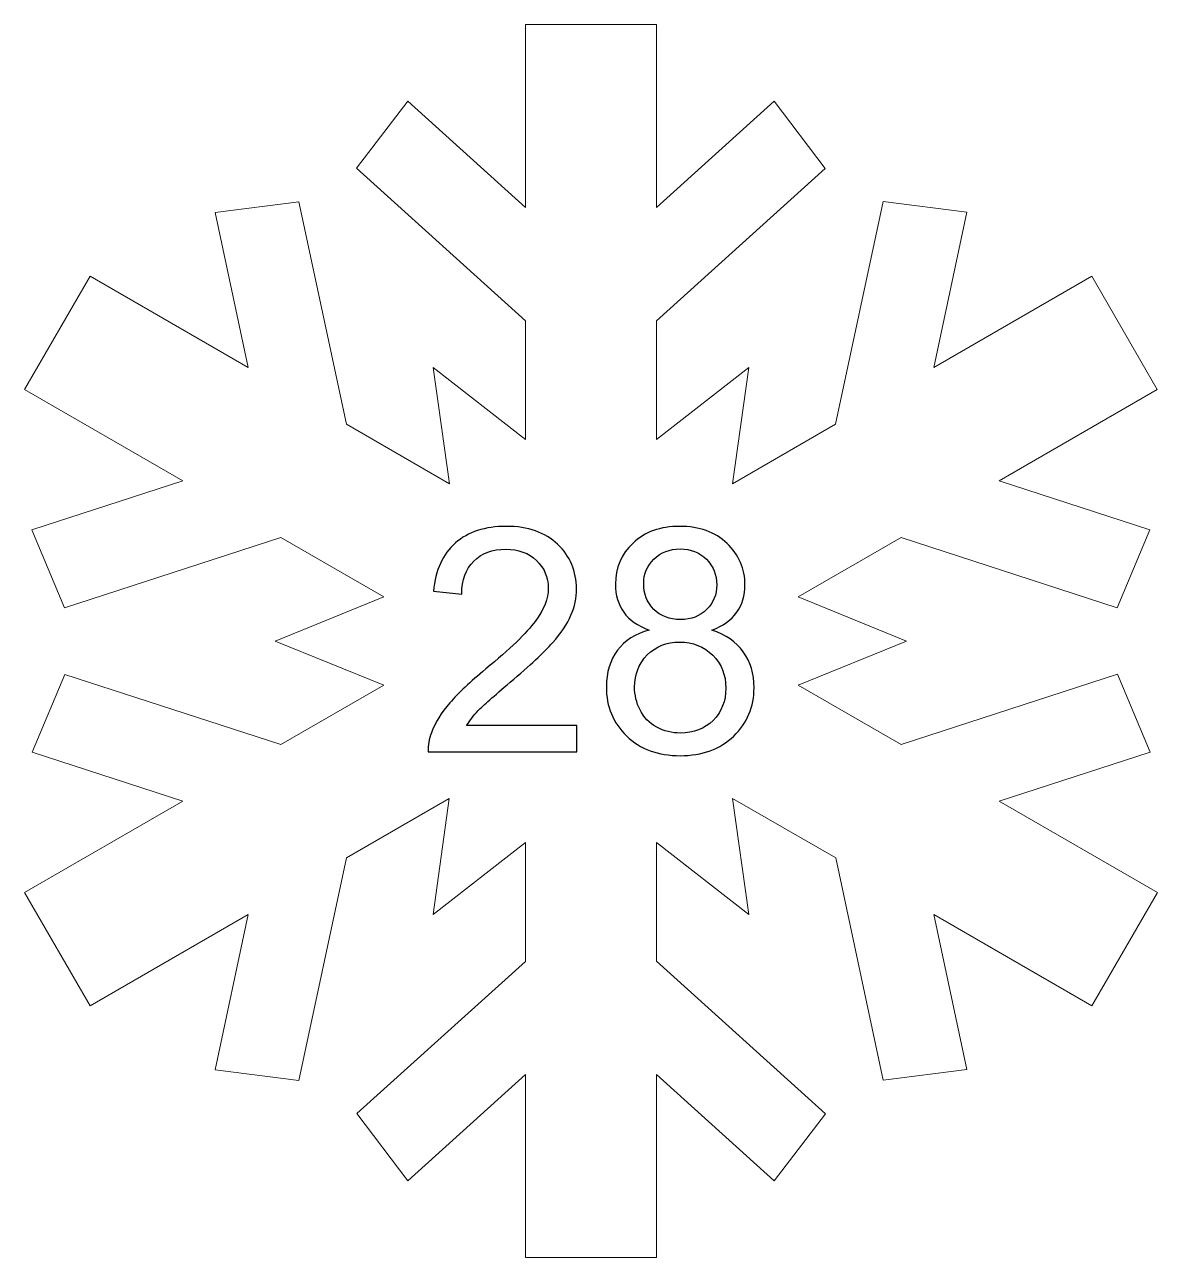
# Model space of a CAD drawing. Header units: centimetres. Extents: x -78 to 86, y -19 to 11.
# Drawn here: x 41.793 to 44.541, y -8.741 to -5.752 of the extents above; entities that cross this region are included whole.
import ezdxf

# ---------------------------------------------------------------- set-up
doc = ezdxf.new("R2010")
doc.units = ezdxf.units.CM
doc.header["$MEASUREMENT"] = 0
doc.layers.add('layer 1', color=7, linetype='Continuous')

msp = doc.modelspace()

# ---------------------------------------------------------------- linework, layer by layer
at = {"layer": 'layer 1', "color": 250, "lineweight": 9}
for points, knots in [([(43.91913, -7.49714), (43.91913, -7.49714), (43.66935, -7.35293), (43.66935, -7.35293), (43.66935, -7.35293), (43.66935, -7.35293), (43.93276, -7.24612), (43.93276, -7.24612), (43.93276, -7.24612), (43.93276, -7.24612), (43.66937, -7.13935), (43.66937, -7.13935), (43.66937, -7.13935), (43.66937, -7.13935), (43.91922, -6.99508), (43.91922, -6.99508), (43.91922, -6.99508), (43.91922, -6.99508), (44.44373, -7.16531), (44.44373, -7.16531), (44.44373, -7.16531), (44.44373, -7.16531), (44.52263, -6.97637), (44.52263, -6.97637), (44.52263, -6.97637), (44.52263, -6.97637), (44.15712, -6.85774), (44.15712, -6.85774), (44.15712, -6.85774), (44.15712, -6.85774), (44.54078, -6.63623), (44.54078, -6.63623), (44.54078, -6.63623), (44.54078, -6.63623), (44.38218, -6.36149), (44.38218, -6.36149), (44.38218, -6.36149), (44.38218, -6.36149), (43.99843, -6.58304), (43.99843, -6.58304), (43.99843, -6.58304), (43.99843, -6.58304), (44.07856, -6.20661), (44.07856, -6.20661), (44.07856, -6.20661), (44.07856, -6.20661), (43.87551, -6.18054), (43.87551, -6.18054), (43.87551, -6.18054), (43.87551, -6.18054), (43.76055, -6.72038), (43.76055, -6.72038), (43.76055, -6.72038), (43.76055, -6.72038), (43.51073, -6.86463), (43.51073, -6.86463), (43.51073, -6.86463), (43.51073, -6.86463), (43.54995, -6.58306), (43.54995, -6.58306), (43.54995, -6.58306), (43.54995, -6.58306), (43.32576, -6.75778), (43.32576, -6.75778), (43.32576, -6.75778), (43.32576, -6.75778), (43.32576, -6.46934), (43.32576, -6.46934), (43.32576, -6.46934), (43.32576, -6.46934), (43.73545, -6.1002), (43.73545, -6.1002), (43.73545, -6.1002), (43.73545, -6.1002), (43.61129, -5.93735), (43.61129, -5.93735), (43.61129, -5.93735), (43.61129, -5.93735), (43.32576, -6.19459), (43.32576, -6.19459), (43.32576, -6.19459), (43.32576, -6.19459), (43.32576, -5.75151), (43.32576, -5.75151), (43.32576, -5.75151), (43.32576, -5.75151), (43.00852, -5.75151), (43.00852, -5.75151), (43.00852, -5.75151), (43.00852, -5.75151), (43.00852, -6.19466), (43.00852, -6.19466), (43.00852, -6.19466), (43.00852, -6.19466), (42.72261, -5.93705), (42.72261, -5.93705), (42.72261, -5.93705), (42.72261, -5.93705), (42.59845, -6.0999), (42.59845, -6.0999), (42.59845, -6.0999), (42.59845, -6.0999), (43.00852, -6.46934), (43.00852, -6.46934), (43.00852, -6.46934), (43.00852, -6.46934), (43.00852, -6.75778), (43.00852, -6.75778), (43.00852, -6.75778), (43.00852, -6.75778), (42.78433, -6.58306), (42.78433, -6.58306), (42.78433, -6.58306), (42.78433, -6.58306), (42.82355, -6.86463), (42.82355, -6.86463), (42.82355, -6.86463), (42.82355, -6.86463), (42.57375, -6.72038), (42.57375, -6.72038), (42.57375, -6.72038), (42.57375, -6.72038), (42.45888, -6.18097), (42.45888, -6.18097), (42.45888, -6.18097), (42.45888, -6.18097), (42.25578, -6.20714), (42.25578, -6.20714), (42.25578, -6.20714), (42.25578, -6.20714), (42.3358, -6.58304), (42.3358, -6.58304), (42.3358, -6.58304), (42.3358, -6.58304), (41.95208, -6.36149), (41.95208, -6.36149), (41.95208, -6.36149), (41.95208, -6.36149), (41.79346, -6.63623), (41.79346, -6.63623), (41.79346, -6.63623), (41.79346, -6.63623), (42.17725, -6.85776), (42.17725, -6.85776), (42.17725, -6.85776), (42.17725, -6.85776), (41.81119, -6.97661), (41.81119, -6.97661), (41.81119, -6.97661), (41.81119, -6.97661), (41.89015, -7.16555), (41.89015, -7.16555), (41.89015, -7.16555), (41.89015, -7.16555), (42.41513, -6.99512), (42.41513, -6.99512), (42.41513, -6.99512), (42.41513, -6.99512), (42.66493, -7.13933), (42.66493, -7.13933), (42.66493, -7.13933), (42.66493, -7.13933), (42.4015, -7.24612), (42.4015, -7.24612), (42.4015, -7.24612), (42.4015, -7.24612), (42.66498, -7.35293), (42.66498, -7.35293), (42.66498, -7.35293), (42.66498, -7.35293), (42.41513, -7.4972), (42.41513, -7.4972), (42.41513, -7.4972), (42.41513, -7.4972), (41.89059, -7.32697), (41.89059, -7.32697), (41.89059, -7.32697), (41.89059, -7.32697), (41.81168, -7.51593), (41.81168, -7.51593), (41.81168, -7.51593), (41.81168, -7.51593), (42.1772, -7.63455), (42.1772, -7.63455), (42.1772, -7.63455), (42.1772, -7.63455), (41.79346, -7.8561), (41.79346, -7.8561), (41.79346, -7.8561), (41.79346, -7.8561), (41.95208, -8.13084), (41.95208, -8.13084), (41.95208, -8.13084), (41.95208, -8.13084), (42.33589, -7.90927), (42.33589, -7.90927), (42.33589, -7.90927), (42.33589, -7.90927), (42.25576, -8.28568), (42.25576, -8.28568), (42.25576, -8.28568), (42.25576, -8.28568), (42.45886, -8.31177), (42.45886, -8.31177), (42.45886, -8.31177), (42.45886, -8.31177), (42.57375, -7.77191), (42.57375, -7.77191), (42.57375, -7.77191), (42.57375, -7.77191), (42.82353, -7.6277), (42.82353, -7.6277), (42.82353, -7.6277), (42.82353, -7.6277), (42.78433, -7.90918), (42.78433, -7.90918), (42.78433, -7.90918), (42.78433, -7.90918), (43.00852, -7.73449), (43.00852, -7.73449), (43.00852, -7.73449), (43.00852, -7.73449), (43.00852, -8.02301), (43.00852, -8.02301), (43.00852, -8.02301), (43.00852, -8.02301), (42.59888, -8.39211), (42.59888, -8.39211), (42.59888, -8.39211), (42.59888, -8.39211), (42.72308, -8.5549), (42.72308, -8.5549), (42.72308, -8.5549), (42.72308, -8.5549), (43.00852, -8.29769), (43.00852, -8.29769), (43.00852, -8.29769), (43.00852, -8.29769), (43.00852, -8.74073), (43.00852, -8.74073), (43.00852, -8.74073), (43.00852, -8.74073), (43.32576, -8.74073), (43.32576, -8.74073), (43.32576, -8.74073), (43.32576, -8.74073), (43.32576, -8.29756), (43.32576, -8.29756), (43.32576, -8.29756), (43.32576, -8.29756), (43.61173, -8.55522), (43.61173, -8.55522), (43.61173, -8.55522), (43.61173, -8.55522), (43.73587, -8.39239), (43.73587, -8.39239), (43.73587, -8.39239), (43.73587, -8.39239), (43.32576, -8.02288), (43.32576, -8.02288), (43.32576, -8.02288), (43.32576, -8.02288), (43.32576, -7.73449), (43.32576, -7.73449), (43.32576, -7.73449), (43.32576, -7.73449), (43.54995, -7.90918), (43.54995, -7.90918), (43.54995, -7.90918), (43.54995, -7.90918), (43.51075, -7.6277), (43.51075, -7.6277), (43.51075, -7.6277), (43.51075, -7.6277), (43.76062, -7.77197), (43.76062, -7.77197), (43.76062, -7.77197), (43.76062, -7.77197), (43.87547, -8.31126), (43.87547, -8.31126), (43.87547, -8.31126), (43.87547, -8.31126), (44.07856, -8.28513), (44.07856, -8.28513), (44.07856, -8.28513), (44.07856, -8.28513), (43.99856, -7.90929), (43.99856, -7.90929), (43.99856, -7.90929), (43.99856, -7.90929), (44.38222, -8.13082), (44.38222, -8.13082), (44.38222, -8.13082), (44.38222, -8.13082), (44.54085, -7.85608), (44.54085, -7.85608), (44.54085, -7.85608), (44.54085, -7.85608), (44.15701, -7.6345), (44.15701, -7.6345), (44.15701, -7.6345), (44.15701, -7.6345), (44.52314, -7.51566), (44.52314, -7.51566), (44.52314, -7.51566), (44.52314, -7.51566), (44.4442, -7.32674), (44.4442, -7.32674), (44.4442, -7.32674), (44.4442, -7.32674), (43.91913, -7.49714), (43.91913, -7.49714)], [0, 0, 0, 0, 0.0126582, 0.0126582, 0.0126582, 0.0126582, 0.0253165, 0.0253165, 0.0253165, 0.0253165, 0.0379747, 0.0379747, 0.0379747, 0.0379747, 0.0506329, 0.0506329, 0.0506329, 0.0506329, 0.0632911, 0.0632911, 0.0632911, 0.0632911, 0.0759494, 0.0759494, 0.0759494, 0.0759494, 0.0886076, 0.0886076, 0.0886076, 0.0886076, 0.1012658, 0.1012658, 0.1012658, 0.1012658, 0.1139241, 0.1139241, 0.1139241, 0.1139241, 0.1265823, 0.1265823, 0.1265823, 0.1265823, 0.1392405, 0.1392405, 0.1392405, 0.1392405, 0.1518987, 0.1518987, 0.1518987, 0.1518987, 0.164557, 0.164557, 0.164557, 0.164557, 0.1772152, 0.1772152, 0.1772152, 0.1772152, 0.1898734, 0.1898734, 0.1898734, 0.1898734, 0.2025316, 0.2025316, 0.2025316, 0.2025316, 0.2151899, 0.2151899, 0.2151899, 0.2151899, 0.2278481, 0.2278481, 0.2278481, 0.2278481, 0.2405063, 0.2405063, 0.2405063, 0.2405063, 0.2531646, 0.2531646, 0.2531646, 0.2531646, 0.2658228, 0.2658228, 0.2658228, 0.2658228, 0.278481, 0.278481, 0.278481, 0.278481, 0.2911392, 0.2911392, 0.2911392, 0.2911392, 0.3037975, 0.3037975, 0.3037975, 0.3037975, 0.3164557, 0.3164557, 0.3164557, 0.3164557, 0.3291139, 0.3291139, 0.3291139, 0.3291139, 0.3417722, 0.3417722, 0.3417722, 0.3417722, 0.3544304, 0.3544304, 0.3544304, 0.3544304, 0.3670886, 0.3670886, 0.3670886, 0.3670886, 0.3797468, 0.3797468, 0.3797468, 0.3797468, 0.3924051, 0.3924051, 0.3924051, 0.3924051, 0.4050633, 0.4050633, 0.4050633, 0.4050633, 0.4177215, 0.4177215, 0.4177215, 0.4177215, 0.4303797, 0.4303797, 0.4303797, 0.4303797, 0.443038, 0.443038, 0.443038, 0.443038, 0.4556962, 0.4556962, 0.4556962, 0.4556962, 0.4683544, 0.4683544, 0.4683544, 0.4683544, 0.4810127, 0.4810127, 0.4810127, 0.4810127, 0.4936709, 0.4936709, 0.4936709, 0.4936709, 0.5063291, 0.5063291, 0.5063291, 0.5063291, 0.5189873, 0.5189873, 0.5189873, 0.5189873, 0.5316456, 0.5316456, 0.5316456, 0.5316456, 0.5443038, 0.5443038, 0.5443038, 0.5443038, 0.556962, 0.556962, 0.556962, 0.556962, 0.5696203, 0.5696203, 0.5696203, 0.5696203, 0.5822785, 0.5822785, 0.5822785, 0.5822785, 0.5949367, 0.5949367, 0.5949367, 0.5949367, 0.6075949, 0.6075949, 0.6075949, 0.6075949, 0.6202532, 0.6202532, 0.6202532, 0.6202532, 0.6329114, 0.6329114, 0.6329114, 0.6329114, 0.6455696, 0.6455696, 0.6455696, 0.6455696, 0.6582278, 0.6582278, 0.6582278, 0.6582278, 0.6708861, 0.6708861, 0.6708861, 0.6708861, 0.6835443, 0.6835443, 0.6835443, 0.6835443, 0.6962025, 0.6962025, 0.6962025, 0.6962025, 0.7088608, 0.7088608, 0.7088608, 0.7088608, 0.721519, 0.721519, 0.721519, 0.721519, 0.7341772, 0.7341772, 0.7341772, 0.7341772, 0.7468354, 0.7468354, 0.7468354, 0.7468354, 0.7594937, 0.7594937, 0.7594937, 0.7594937, 0.7721519, 0.7721519, 0.7721519, 0.7721519, 0.7848101, 0.7848101, 0.7848101, 0.7848101, 0.7974684, 0.7974684, 0.7974684, 0.7974684, 0.8101266, 0.8101266, 0.8101266, 0.8101266, 0.8227848, 0.8227848, 0.8227848, 0.8227848, 0.835443, 0.835443, 0.835443, 0.835443, 0.8481013, 0.8481013, 0.8481013, 0.8481013, 0.8607595, 0.8607595, 0.8607595, 0.8607595, 0.8734177, 0.8734177, 0.8734177, 0.8734177, 0.8860759, 0.8860759, 0.8860759, 0.8860759, 0.8987342, 0.8987342, 0.8987342, 0.8987342, 0.9113924, 0.9113924, 0.9113924, 0.9113924, 0.9240506, 0.9240506, 0.9240506, 0.9240506, 0.9367089, 0.9367089, 0.9367089, 0.9367089, 0.9493671, 0.9493671, 0.9493671, 0.9493671, 0.9620253, 0.9620253, 0.9620253, 0.9620253, 0.9746835, 0.9746835, 0.9746835, 0.9746835, 1, 1, 1, 1]), ([(43.13273, -7.45117), (43.13273, -7.45117), (43.13273, -7.51507), (43.13273, -7.51507), (43.13273, -7.51507), (43.13273, -7.51507), (42.77213, -7.51507), (42.77213, -7.51507), (42.77213, -7.51507), (42.77162, -7.49897), (42.77429, -7.4835), (42.77999, -7.46854), (42.77999, -7.46854), (42.78925, -7.44407), (42.80408, -7.41985), (42.8245, -7.39614), (42.8245, -7.39614), (42.84491, -7.37243), (42.87407, -7.34504), (42.91199, -7.31398), (42.91199, -7.31398), (42.97094, -7.26541), (43.01101, -7.227), (43.03193, -7.19859), (43.03193, -7.19859), (43.05298, -7.17019), (43.0635, -7.14331), (43.0635, -7.11795), (43.0635, -7.11795), (43.0635, -7.09145), (43.05399, -7.06914), (43.03497, -7.05088), (43.03497, -7.05088), (43.01596, -7.03275), (42.9911, -7.02362), (42.96055, -7.02362), (42.96055, -7.02362), (42.92821, -7.02362), (42.90235, -7.03326), (42.88295, -7.05253), (42.88295, -7.05253), (42.86355, -7.07167), (42.85379, -7.0983), (42.85353, -7.13241), (42.85353, -7.13241), (42.85353, -7.13241), (42.78506, -7.12556), (42.78506, -7.12556), (42.78506, -7.12556), (42.78976, -7.07434), (42.80751, -7.03528), (42.83819, -7.0084), (42.83819, -7.0084), (42.869, -6.98152), (42.91021, -6.96808), (42.96207, -6.96808), (42.96207, -6.96808), (43.01431, -6.96808), (43.05577, -6.98254), (43.0862, -7.01157), (43.0862, -7.01157), (43.11676, -7.04061), (43.13197, -7.07662), (43.13197, -7.11947), (43.13197, -7.11947), (43.13197, -7.14128), (43.12753, -7.16271), (43.11853, -7.18376), (43.11853, -7.18376), (43.10966, -7.20493), (43.09482, -7.22712), (43.07415, -7.25045), (43.07415, -7.25045), (43.05336, -7.27366), (43.019, -7.30573), (42.97107, -7.34631), (42.97107, -7.34631), (42.93088, -7.38004), (42.90501, -7.40286), (42.8936, -7.4149), (42.8936, -7.4149), (42.88219, -7.42695), (42.87281, -7.43899), (42.86533, -7.45117), (42.86533, -7.45117), (42.86533, -7.45117), (43.13273, -7.45117), (43.13273, -7.45117)], [0, 0, 0, 0, 0.0434783, 0.0434783, 0.0434783, 0.0434783, 0.0869565, 0.0869565, 0.0869565, 0.0869565, 0.1304348, 0.1304348, 0.1304348, 0.1304348, 0.173913, 0.173913, 0.173913, 0.173913, 0.2173913, 0.2173913, 0.2173913, 0.2173913, 0.2608696, 0.2608696, 0.2608696, 0.2608696, 0.3043478, 0.3043478, 0.3043478, 0.3043478, 0.3478261, 0.3478261, 0.3478261, 0.3478261, 0.3913043, 0.3913043, 0.3913043, 0.3913043, 0.4347826, 0.4347826, 0.4347826, 0.4347826, 0.4782609, 0.4782609, 0.4782609, 0.4782609, 0.5217391, 0.5217391, 0.5217391, 0.5217391, 0.5652174, 0.5652174, 0.5652174, 0.5652174, 0.6086957, 0.6086957, 0.6086957, 0.6086957, 0.6521739, 0.6521739, 0.6521739, 0.6521739, 0.6956522, 0.6956522, 0.6956522, 0.6956522, 0.7391304, 0.7391304, 0.7391304, 0.7391304, 0.7826087, 0.7826087, 0.7826087, 0.7826087, 0.826087, 0.826087, 0.826087, 0.826087, 0.8695652, 0.8695652, 0.8695652, 0.8695652, 0.9130435, 0.9130435, 0.9130435, 0.9130435, 1, 1, 1, 1]), ([(43.30821, -7.21977), (43.28045, -7.20962), (43.25991, -7.19504), (43.24647, -7.17628), (43.24647, -7.17628), (43.23315, -7.15739), (43.22643, -7.13482), (43.22643, -7.10857), (43.22643, -7.10857), (43.22643, -7.06888), (43.24063, -7.03566), (43.26904, -7.00866), (43.26904, -7.00866), (43.29756, -6.98165), (43.33535, -6.96808), (43.38264, -6.96808), (43.38264, -6.96808), (43.43006, -6.96808), (43.46835, -6.9819), (43.49726, -7.00954), (43.49726, -7.00954), (43.52617, -7.03719), (43.54063, -7.07079), (43.54063, -7.11047), (43.54063, -7.11047), (43.54063, -7.1357), (43.53403, -7.15777), (43.52085, -7.17641), (43.52085, -7.17641), (43.50766, -7.19517), (43.48763, -7.20962), (43.46062, -7.21977), (43.46062, -7.21977), (43.49397, -7.23067), (43.5192, -7.24817), (43.53657, -7.27251), (43.53657, -7.27251), (43.55394, -7.29673), (43.56269, -7.32564), (43.56269, -7.35937), (43.56269, -7.35937), (43.56269, -7.4059), (43.54621, -7.44495), (43.51337, -7.47665), (43.51337, -7.47665), (43.4804, -7.50835), (43.43716, -7.5242), (43.38353, -7.5242), (43.38353, -7.5242), (43.3299, -7.5242), (43.28666, -7.50835), (43.25369, -7.47652), (43.25369, -7.47652), (43.22085, -7.4447), (43.20437, -7.40501), (43.20437, -7.35747), (43.20437, -7.35747), (43.20437, -7.32209), (43.21337, -7.29242), (43.23138, -7.26858), (43.23138, -7.26858), (43.24938, -7.24462), (43.275, -7.22839), (43.30821, -7.21977)], [0, 0, 0, 0, 0.0588235, 0.0588235, 0.0588235, 0.0588235, 0.1176471, 0.1176471, 0.1176471, 0.1176471, 0.1764706, 0.1764706, 0.1764706, 0.1764706, 0.2352941, 0.2352941, 0.2352941, 0.2352941, 0.2941176, 0.2941176, 0.2941176, 0.2941176, 0.3529412, 0.3529412, 0.3529412, 0.3529412, 0.4117647, 0.4117647, 0.4117647, 0.4117647, 0.4705882, 0.4705882, 0.4705882, 0.4705882, 0.5294118, 0.5294118, 0.5294118, 0.5294118, 0.5882353, 0.5882353, 0.5882353, 0.5882353, 0.6470588, 0.6470588, 0.6470588, 0.6470588, 0.7058824, 0.7058824, 0.7058824, 0.7058824, 0.7647059, 0.7647059, 0.7647059, 0.7647059, 0.8235294, 0.8235294, 0.8235294, 0.8235294, 0.8823529, 0.8823529, 0.8823529, 0.8823529, 1, 1, 1, 1]), ([(43.2949, -7.10616), (43.2949, -7.13203), (43.30314, -7.15308), (43.3195, -7.16943), (43.3195, -7.16943), (43.33598, -7.18579), (43.35754, -7.19403), (43.38429, -7.19403), (43.38429, -7.19403), (43.41028, -7.19403), (43.43133, -7.18591), (43.44769, -7.16968), (43.44769, -7.16968), (43.46404, -7.15346), (43.47216, -7.13355), (43.47216, -7.10997), (43.47216, -7.10997), (43.47216, -7.08537), (43.46379, -7.0647), (43.44693, -7.04796), (43.44693, -7.04796), (43.43019, -7.03123), (43.40902, -7.02286), (43.38353, -7.02286), (43.38353, -7.02286), (43.35779, -7.02286), (43.33662, -7.0311), (43.31988, -7.04746), (43.31988, -7.04746), (43.30327, -7.06381), (43.2949, -7.08334), (43.2949, -7.10616)], [0, 0, 0, 0, 0.1111111, 0.1111111, 0.1111111, 0.1111111, 0.2222222, 0.2222222, 0.2222222, 0.2222222, 0.3333333, 0.3333333, 0.3333333, 0.3333333, 0.4444444, 0.4444444, 0.4444444, 0.4444444, 0.5555556, 0.5555556, 0.5555556, 0.5555556, 0.6666667, 0.6666667, 0.6666667, 0.6666667, 0.7777778, 0.7777778, 0.7777778, 0.7777778, 1, 1, 1, 1]), ([(43.27284, -7.35797), (43.27284, -7.37712), (43.27728, -7.3955), (43.28615, -7.41338), (43.28615, -7.41338), (43.29503, -7.43113), (43.30847, -7.44495), (43.32647, -7.45472), (43.32647, -7.45472), (43.34435, -7.46448), (43.36362, -7.46942), (43.38404, -7.46942), (43.38404, -7.46942), (43.41624, -7.46942), (43.44262, -7.45915), (43.46328, -7.43861), (43.46328, -7.43861), (43.48395, -7.41807), (43.49422, -7.39195), (43.49422, -7.36026), (43.49422, -7.36026), (43.49422, -7.32805), (43.48357, -7.30142), (43.4624, -7.28038), (43.4624, -7.28038), (43.44109, -7.25933), (43.41421, -7.2488), (43.38188, -7.2488), (43.38188, -7.2488), (43.35018, -7.2488), (43.32419, -7.2592), (43.30365, -7.28), (43.30365, -7.28), (43.28311, -7.30079), (43.27284, -7.32678), (43.27284, -7.35797)], [0, 0, 0, 0, 0.1, 0.1, 0.1, 0.1, 0.2, 0.2, 0.2, 0.2, 0.3, 0.3, 0.3, 0.3, 0.4, 0.4, 0.4, 0.4, 0.5, 0.5, 0.5, 0.5, 0.6, 0.6, 0.6, 0.6, 0.7, 0.7, 0.7, 0.7, 0.8, 0.8, 0.8, 0.8, 1, 1, 1, 1])]:
    msp.add_open_spline(points, degree=3, knots=knots, dxfattribs=at)
at = {"layer": 'layer 1', "color": 114}
for points, knots in [([(43.13273, -7.45117), (43.13273, -7.45117), (43.13273, -7.51507), (43.13273, -7.51507), (43.13273, -7.51507), (43.13273, -7.51507), (42.77213, -7.51507), (42.77213, -7.51507), (42.77213, -7.51507), (42.77162, -7.49897), (42.77429, -7.4835), (42.77999, -7.46854), (42.77999, -7.46854), (42.78925, -7.44407), (42.80408, -7.41985), (42.8245, -7.39614), (42.8245, -7.39614), (42.84491, -7.37243), (42.87407, -7.34504), (42.91199, -7.31398), (42.91199, -7.31398), (42.97094, -7.26541), (43.01101, -7.227), (43.03193, -7.19859), (43.03193, -7.19859), (43.05298, -7.17019), (43.0635, -7.14331), (43.0635, -7.11795), (43.0635, -7.11795), (43.0635, -7.09145), (43.05399, -7.06914), (43.03497, -7.05088), (43.03497, -7.05088), (43.01596, -7.03275), (42.9911, -7.02362), (42.96055, -7.02362), (42.96055, -7.02362), (42.92821, -7.02362), (42.90235, -7.03326), (42.88295, -7.05253), (42.88295, -7.05253), (42.86355, -7.07167), (42.85379, -7.0983), (42.85353, -7.13241), (42.85353, -7.13241), (42.85353, -7.13241), (42.78506, -7.12556), (42.78506, -7.12556), (42.78506, -7.12556), (42.78976, -7.07434), (42.80751, -7.03528), (42.83819, -7.0084), (42.83819, -7.0084), (42.869, -6.98152), (42.91021, -6.96808), (42.96207, -6.96808), (42.96207, -6.96808), (43.01431, -6.96808), (43.05577, -6.98254), (43.0862, -7.01157), (43.0862, -7.01157), (43.11676, -7.04061), (43.13197, -7.07662), (43.13197, -7.11947), (43.13197, -7.11947), (43.13197, -7.14128), (43.12753, -7.16271), (43.11853, -7.18376), (43.11853, -7.18376), (43.10966, -7.20493), (43.09482, -7.22712), (43.07415, -7.25045), (43.07415, -7.25045), (43.05336, -7.27366), (43.019, -7.30573), (42.97107, -7.34631), (42.97107, -7.34631), (42.93088, -7.38004), (42.90501, -7.40286), (42.8936, -7.4149), (42.8936, -7.4149), (42.88219, -7.42695), (42.87281, -7.43899), (42.86533, -7.45117), (42.86533, -7.45117), (42.86533, -7.45117), (43.13273, -7.45117), (43.13273, -7.45117)], [0, 0, 0, 0, 0.0434783, 0.0434783, 0.0434783, 0.0434783, 0.0869565, 0.0869565, 0.0869565, 0.0869565, 0.1304348, 0.1304348, 0.1304348, 0.1304348, 0.173913, 0.173913, 0.173913, 0.173913, 0.2173913, 0.2173913, 0.2173913, 0.2173913, 0.2608696, 0.2608696, 0.2608696, 0.2608696, 0.3043478, 0.3043478, 0.3043478, 0.3043478, 0.3478261, 0.3478261, 0.3478261, 0.3478261, 0.3913043, 0.3913043, 0.3913043, 0.3913043, 0.4347826, 0.4347826, 0.4347826, 0.4347826, 0.4782609, 0.4782609, 0.4782609, 0.4782609, 0.5217391, 0.5217391, 0.5217391, 0.5217391, 0.5652174, 0.5652174, 0.5652174, 0.5652174, 0.6086957, 0.6086957, 0.6086957, 0.6086957, 0.6521739, 0.6521739, 0.6521739, 0.6521739, 0.6956522, 0.6956522, 0.6956522, 0.6956522, 0.7391304, 0.7391304, 0.7391304, 0.7391304, 0.7826087, 0.7826087, 0.7826087, 0.7826087, 0.826087, 0.826087, 0.826087, 0.826087, 0.8695652, 0.8695652, 0.8695652, 0.8695652, 0.9130435, 0.9130435, 0.9130435, 0.9130435, 1, 1, 1, 1]), ([(43.30821, -7.21977), (43.28045, -7.20962), (43.25991, -7.19504), (43.24647, -7.17628), (43.24647, -7.17628), (43.23315, -7.15739), (43.22643, -7.13482), (43.22643, -7.10857), (43.22643, -7.10857), (43.22643, -7.06888), (43.24063, -7.03566), (43.26904, -7.00866), (43.26904, -7.00866), (43.29756, -6.98165), (43.33535, -6.96808), (43.38264, -6.96808), (43.38264, -6.96808), (43.43006, -6.96808), (43.46835, -6.9819), (43.49726, -7.00954), (43.49726, -7.00954), (43.52617, -7.03719), (43.54063, -7.07079), (43.54063, -7.11047), (43.54063, -7.11047), (43.54063, -7.1357), (43.53403, -7.15777), (43.52085, -7.17641), (43.52085, -7.17641), (43.50766, -7.19517), (43.48763, -7.20962), (43.46062, -7.21977), (43.46062, -7.21977), (43.49397, -7.23067), (43.5192, -7.24817), (43.53657, -7.27251), (43.53657, -7.27251), (43.55394, -7.29673), (43.56269, -7.32564), (43.56269, -7.35937), (43.56269, -7.35937), (43.56269, -7.4059), (43.54621, -7.44495), (43.51337, -7.47665), (43.51337, -7.47665), (43.4804, -7.50835), (43.43716, -7.5242), (43.38353, -7.5242), (43.38353, -7.5242), (43.3299, -7.5242), (43.28666, -7.50835), (43.25369, -7.47652), (43.25369, -7.47652), (43.22085, -7.4447), (43.20437, -7.40501), (43.20437, -7.35747), (43.20437, -7.35747), (43.20437, -7.32209), (43.21337, -7.29242), (43.23138, -7.26858), (43.23138, -7.26858), (43.24938, -7.24462), (43.275, -7.22839), (43.30821, -7.21977)], [0, 0, 0, 0, 0.0588235, 0.0588235, 0.0588235, 0.0588235, 0.1176471, 0.1176471, 0.1176471, 0.1176471, 0.1764706, 0.1764706, 0.1764706, 0.1764706, 0.2352941, 0.2352941, 0.2352941, 0.2352941, 0.2941176, 0.2941176, 0.2941176, 0.2941176, 0.3529412, 0.3529412, 0.3529412, 0.3529412, 0.4117647, 0.4117647, 0.4117647, 0.4117647, 0.4705882, 0.4705882, 0.4705882, 0.4705882, 0.5294118, 0.5294118, 0.5294118, 0.5294118, 0.5882353, 0.5882353, 0.5882353, 0.5882353, 0.6470588, 0.6470588, 0.6470588, 0.6470588, 0.7058824, 0.7058824, 0.7058824, 0.7058824, 0.7647059, 0.7647059, 0.7647059, 0.7647059, 0.8235294, 0.8235294, 0.8235294, 0.8235294, 0.8823529, 0.8823529, 0.8823529, 0.8823529, 1, 1, 1, 1]), ([(43.2949, -7.10616), (43.2949, -7.13203), (43.30314, -7.15308), (43.3195, -7.16943), (43.3195, -7.16943), (43.33598, -7.18579), (43.35754, -7.19403), (43.38429, -7.19403), (43.38429, -7.19403), (43.41028, -7.19403), (43.43133, -7.18591), (43.44769, -7.16968), (43.44769, -7.16968), (43.46404, -7.15346), (43.47216, -7.13355), (43.47216, -7.10997), (43.47216, -7.10997), (43.47216, -7.08537), (43.46379, -7.0647), (43.44693, -7.04796), (43.44693, -7.04796), (43.43019, -7.03123), (43.40902, -7.02286), (43.38353, -7.02286), (43.38353, -7.02286), (43.35779, -7.02286), (43.33662, -7.0311), (43.31988, -7.04746), (43.31988, -7.04746), (43.30327, -7.06381), (43.2949, -7.08334), (43.2949, -7.10616)], [0, 0, 0, 0, 0.1111111, 0.1111111, 0.1111111, 0.1111111, 0.2222222, 0.2222222, 0.2222222, 0.2222222, 0.3333333, 0.3333333, 0.3333333, 0.3333333, 0.4444444, 0.4444444, 0.4444444, 0.4444444, 0.5555556, 0.5555556, 0.5555556, 0.5555556, 0.6666667, 0.6666667, 0.6666667, 0.6666667, 0.7777778, 0.7777778, 0.7777778, 0.7777778, 1, 1, 1, 1]), ([(43.27284, -7.35797), (43.27284, -7.37712), (43.27728, -7.3955), (43.28615, -7.41338), (43.28615, -7.41338), (43.29503, -7.43113), (43.30847, -7.44495), (43.32647, -7.45472), (43.32647, -7.45472), (43.34435, -7.46448), (43.36362, -7.46942), (43.38404, -7.46942), (43.38404, -7.46942), (43.41624, -7.46942), (43.44262, -7.45915), (43.46328, -7.43861), (43.46328, -7.43861), (43.48395, -7.41807), (43.49422, -7.39195), (43.49422, -7.36026), (43.49422, -7.36026), (43.49422, -7.32805), (43.48357, -7.30142), (43.4624, -7.28038), (43.4624, -7.28038), (43.44109, -7.25933), (43.41421, -7.2488), (43.38188, -7.2488), (43.38188, -7.2488), (43.35018, -7.2488), (43.32419, -7.2592), (43.30365, -7.28), (43.30365, -7.28), (43.28311, -7.30079), (43.27284, -7.32678), (43.27284, -7.35797)], [0, 0, 0, 0, 0.1, 0.1, 0.1, 0.1, 0.2, 0.2, 0.2, 0.2, 0.3, 0.3, 0.3, 0.3, 0.4, 0.4, 0.4, 0.4, 0.5, 0.5, 0.5, 0.5, 0.6, 0.6, 0.6, 0.6, 0.7, 0.7, 0.7, 0.7, 0.8, 0.8, 0.8, 0.8, 1, 1, 1, 1])]:
    msp.add_open_spline(points, degree=3, knots=knots, dxfattribs=at)

doc.saveas('drawing.dxf')
